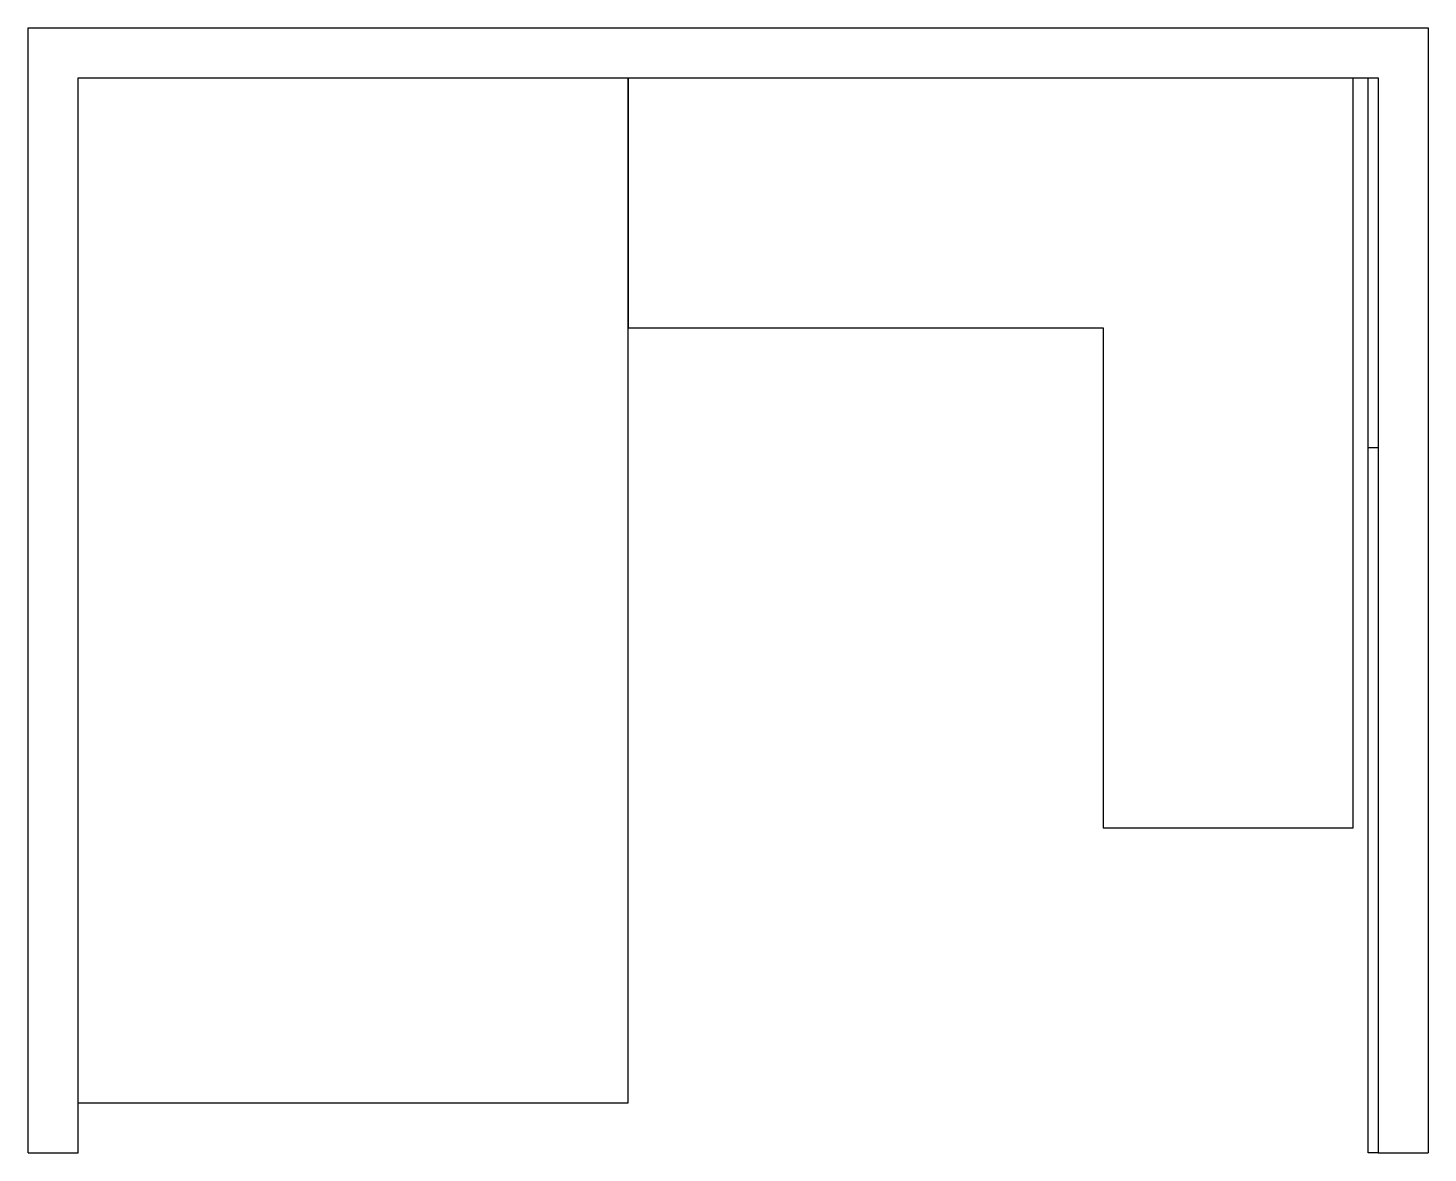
# Model space of a CAD drawing. Header units: millimetres. Extents: x -100 to 2700, y 0 to 2250.
import ezdxf

# ---------------------------------------------------------------- set-up
doc = ezdxf.new("R2010")
doc.units = ezdxf.units.MM

msp = doc.modelspace()

# ---------------------------------------------------------------- linework, layer by layer
for p, q in [((1100, 100), (1100, 2150)), ((1100, 2150), (1100, 1650)), ((2550, 650), (2550, 2150)), ((2580, 0), (2580, 2150)), ((2600, 2150), (2600, 1410)), ((1100, 1650), (2050, 1650)), ((2050, 1650), (2050, 650)), ((2600, 1410), (2580, 1410)), ((2600, 1410), (2600, 0)), ((2050, 650), (2550, 650)), ((0, 100), (1100, 100)), ((-100, 0), (0, 0)), ((2600, 0), (2700, 0)), ((2600, 0), (2580, 0))]:
    msp.add_line(p, q)
for points in [[(-100, 0), (-100, 2250), (2700, 2250), (2700, 0)], [(0, 0), (0, 2150), (2600, 2150), (2600, 0)]]:
    msp.add_lwpolyline(points)

doc.saveas('drawing.dxf')
